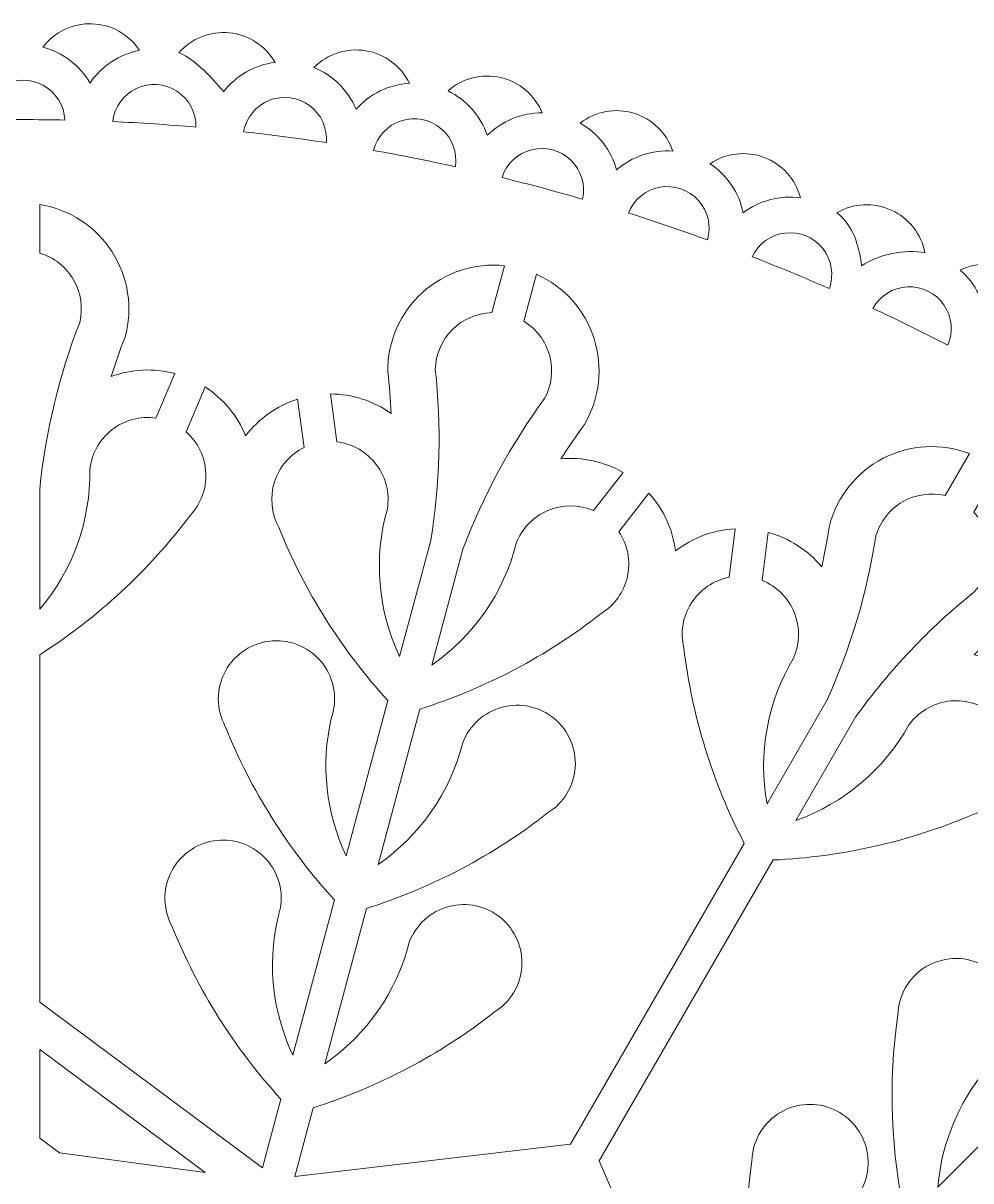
# Model space of a CAD drawing. Header units: centimetres. Extents: x -30.4 to 30.4, y -9.9 to 9.9.
# Drawn here: x -21.255 to -17.266, y 4.734 to 9.609 of the extents above; entities that cross this region are included whole.
import ezdxf

# ---------------------------------------------------------------- set-up
doc = ezdxf.new("R2010")
doc.units = ezdxf.units.CM
doc.header["$MEASUREMENT"] = 0
doc.layers.add('Layer 1', color=7, linetype='Continuous')

msp = doc.modelspace()

# ---------------------------------------------------------------- linework, layer by layer
at = {"layer": 'Layer 1', "color": 2, "lineweight": 9}
for points, knots in [([(-21.1723, 9.50816), (-21.12335, 9.57257), (-21.04622, 9.60926), (-20.96536, 9.60661), (-20.96536, 9.60661), (-20.8845, 9.60397), (-20.80994, 9.56231), (-20.7653, 9.49483), (-20.7653, 9.49483), (-20.85025, 9.47838), (-20.92516, 9.42882), (-20.97353, 9.35708), (-20.97353, 9.35708), (-21.0171, 9.43183), (-21.08861, 9.48619), (-21.1723, 9.50816)], [0, 0, 0, 0, 0.2, 0.2, 0.2, 0.2, 0.4, 0.4, 0.4, 0.4, 0.6, 0.6, 0.6, 0.6, 1, 1, 1, 1]), ([(-20.41172, 9.32025), (-20.41525, 9.32734), (-20.52562, 9.45912), (-20.60019, 9.48401), (-20.60019, 9.48401), (-20.54712, 9.54508), (-20.46776, 9.57665), (-20.38725, 9.56872), (-20.38725, 9.56872), (-20.30674, 9.56079), (-20.23506, 9.51434), (-20.19493, 9.4441), (-20.19493, 9.4441), (-20.28077, 9.43324), (-20.35877, 9.38868), (-20.41172, 9.32025)], [0, 0, 0, 0, 0.2, 0.2, 0.2, 0.2, 0.4, 0.4, 0.4, 0.4, 0.6, 0.6, 0.6, 0.6, 1, 1, 1, 1]), ([(-19.85353, 9.24677), (-19.88697, 9.32657), (-19.95078, 9.38979), (-20.03088, 9.4225), (-20.03088, 9.4225), (-19.97394, 9.47997), (-19.89268, 9.50628), (-19.81286, 9.4931), (-19.81286, 9.4931), (-19.73304, 9.47992), (-19.66455, 9.42889), (-19.6291, 9.35616), (-19.6291, 9.35616), (-19.71547, 9.35094), (-19.79621, 9.31158), (-19.85353, 9.24677)], [0, 0, 0, 0, 0.2, 0.2, 0.2, 0.2, 0.4, 0.4, 0.4, 0.4, 0.6, 0.6, 0.6, 0.6, 1, 1, 1, 1]), ([(-21.43067, 9.20118), (-21.3136, 9.20362), (-21.19647, 9.20362), (-21.0794, 9.20118), (-21.0794, 9.20118), (-21.08223, 9.26199), (-21.11631, 9.31701), (-21.16949, 9.34662), (-21.16949, 9.34662), (-21.22268, 9.37624), (-21.28739, 9.37624), (-21.34058, 9.34662), (-21.34058, 9.34662), (-21.39376, 9.31701), (-21.42784, 9.26199), (-21.43067, 9.20118)], [0, 0, 0, 0, 0.2, 0.2, 0.2, 0.2, 0.4, 0.4, 0.4, 0.4, 0.6, 0.6, 0.6, 0.6, 1, 1, 1, 1]), ([(-19.30133, 9.13693), (-19.32948, 9.21875), (-19.38902, 9.28601), (-19.46681, 9.32388), (-19.46681, 9.32388), (-19.40623, 9.3775), (-19.32343, 9.39845), (-19.24464, 9.38008), (-19.24464, 9.38008), (-19.16585, 9.36171), (-19.10085, 9.3063), (-19.07023, 9.23142), (-19.07023, 9.23142), (-19.15676, 9.23186), (-19.2399, 9.19786), (-19.30133, 9.13693)], [0, 0, 0, 0, 0.2, 0.2, 0.2, 0.2, 0.4, 0.4, 0.4, 0.4, 0.6, 0.6, 0.6, 0.6, 1, 1, 1, 1]), ([(-20.87808, 9.19459), (-20.7611, 9.18937), (-20.64423, 9.18171), (-20.52756, 9.17162), (-20.52756, 9.17162), (-20.52641, 9.23248), (-20.55682, 9.28961), (-20.60795, 9.32264), (-20.60795, 9.32264), (-20.65908, 9.35567), (-20.72366, 9.3599), (-20.77867, 9.33383), (-20.77867, 9.33383), (-20.83368, 9.30776), (-20.87128, 9.25509), (-20.87808, 9.19459)], [0, 0, 0, 0, 0.2, 0.2, 0.2, 0.2, 0.4, 0.4, 0.4, 0.4, 0.6, 0.6, 0.6, 0.6, 1, 1, 1, 1]), ([(-20.32711, 9.15188), (-20.21072, 9.13901), (-20.0946, 9.12372), (-19.97884, 9.10603), (-19.97884, 9.10603), (-19.97371, 9.16668), (-20.00032, 9.22568), (-20.04918, 9.26198), (-20.04918, 9.26198), (-20.09804, 9.29829), (-20.16221, 9.30673), (-20.2188, 9.28431), (-20.2188, 9.28431), (-20.27539, 9.26189), (-20.31637, 9.21179), (-20.32711, 9.15188)], [0, 0, 0, 0, 0.2, 0.2, 0.2, 0.2, 0.4, 0.4, 0.4, 0.4, 0.6, 0.6, 0.6, 0.6, 1, 1, 1, 1]), ([(-19.78011, 9.07321), (-19.66481, 9.05276), (-19.54993, 9.02991), (-19.43558, 9.00468), (-19.43558, 9.00468), (-19.4265, 9.06488), (-19.44919, 9.12548), (-19.49557, 9.16491), (-19.49557, 9.16491), (-19.54196, 9.20433), (-19.60543, 9.21695), (-19.66337, 9.19828), (-19.66337, 9.19828), (-19.72131, 9.17961), (-19.76547, 9.1323), (-19.78011, 9.07321)], [0, 0, 0, 0, 0.2, 0.2, 0.2, 0.2, 0.4, 0.4, 0.4, 0.4, 0.6, 0.6, 0.6, 0.6, 1, 1, 1, 1]), ([(-18.9104, 9.18859), (-18.84645, 9.23813), (-18.76245, 9.25362), (-18.68503, 9.23013), (-18.68503, 9.23013), (-18.60761, 9.20665), (-18.54638, 9.14711), (-18.52072, 9.07038), (-18.52072, 9.07038), (-18.60703, 9.07648), (-18.69222, 9.04799), (-18.75751, 8.99121), (-18.75751, 8.99121), (-18.78024, 9.07469), (-18.83525, 9.14571), (-18.9104, 9.18859)], [0, 0, 0, 0, 0.2, 0.2, 0.2, 0.2, 0.4, 0.4, 0.4, 0.4, 0.6, 0.6, 0.6, 0.6, 1, 1, 1, 1]), ([(-19.23942, 8.95895), (-19.12571, 8.931), (-19.01257, 8.90068), (-18.90012, 8.86803), (-18.90012, 8.86803), (-18.88711, 8.9275), (-18.90579, 8.98946), (-18.9495, 9.03183), (-18.9495, 9.03183), (-18.99321, 9.07421), (-19.05572, 9.09096), (-19.11475, 9.07611), (-19.11475, 9.07611), (-19.17379, 9.06127), (-19.22095, 9.01695), (-19.23942, 8.95895)], [0, 0, 0, 0, 0.2, 0.2, 0.2, 0.2, 0.4, 0.4, 0.4, 0.4, 0.6, 0.6, 0.6, 0.6, 1, 1, 1, 1]), ([(-18.22438, 8.81024), (-18.2416, 8.89503), (-18.29185, 8.96949), (-18.36404, 9.01719), (-18.36404, 9.01719), (-18.29697, 9.06245), (-18.21214, 9.0724), (-18.13643, 9.0439), (-18.13643, 9.0439), (-18.06071, 9.01541), (-18.0035, 8.95199), (-17.98292, 8.87375), (-17.98292, 8.87375), (-18.06864, 8.88548), (-18.15552, 8.86263), (-18.22438, 8.81024)], [0, 0, 0, 0, 0.2, 0.2, 0.2, 0.2, 0.4, 0.4, 0.4, 0.4, 0.6, 0.6, 0.6, 0.6, 1, 1, 1, 1]), ([(-18.70737, 8.80956), (-18.59572, 8.77423), (-18.48481, 8.73659), (-18.37474, 8.69665), (-18.37474, 8.69665), (-18.35787, 8.75514), (-18.37246, 8.81819), (-18.4133, 8.86333), (-18.4133, 8.86333), (-18.45414, 8.90847), (-18.51542, 8.92927), (-18.5753, 8.91832), (-18.5753, 8.91832), (-18.63518, 8.90737), (-18.68514, 8.86623), (-18.70737, 8.80956)], [0, 0, 0, 0, 0.2, 0.2, 0.2, 0.2, 0.4, 0.4, 0.4, 0.4, 0.6, 0.6, 0.6, 0.6, 1, 1, 1, 1]), ([(-20.82617, 8.28733), (-20.84766, 8.23267), (-20.86721, 8.17726), (-20.88478, 8.12121), (-20.88478, 8.12121), (-20.79906, 8.15287), (-20.70567, 8.15737), (-20.6173, 8.13408), (-20.6173, 8.13408), (-20.6173, 8.13408), (-20.69649, 7.94637), (-20.69649, 7.94637), (-20.69649, 7.94637), (-20.76248, 7.95567), (-20.8294, 7.93767), (-20.88183, 7.89653), (-20.88183, 7.89653), (-20.93426, 7.85539), (-20.96765, 7.79466), (-20.97431, 7.72835), (-20.97431, 7.72835), (-20.97117, 7.51377), (-21.04605, 7.30535), (-21.18503, 7.14184), (-21.18503, 7.14184), (-21.18503, 7.14184), (-21.18498, 7.64755), (-21.18498, 7.64755), (-21.18498, 7.64755), (-21.16073, 7.88787), (-21.10413, 8.12384), (-21.01676, 8.34903), (-21.01676, 8.34903), (-21.00217, 8.40992), (-21.01146, 8.4741), (-21.04273, 8.52836), (-21.04273, 8.52836), (-21.07399, 8.58262), (-21.12519, 8.62285), (-21.1852, 8.64076), (-21.1852, 8.64076), (-21.1852, 8.64076), (-21.18513, 8.84542), (-21.18513, 8.84542), (-21.18513, 8.84542), (-21.06004, 8.82548), (-20.94938, 8.75316), (-20.88091, 8.64659), (-20.88091, 8.64659), (-20.81243, 8.54002), (-20.79232, 8.40939), (-20.82617, 8.28733)], [0, 0, 0, 0, 0.0714286, 0.0714286, 0.0714286, 0.0714286, 0.1428571, 0.1428571, 0.1428571, 0.1428571, 0.2142857, 0.2142857, 0.2142857, 0.2142857, 0.2857143, 0.2857143, 0.2857143, 0.2857143, 0.3571429, 0.3571429, 0.3571429, 0.3571429, 0.4285714, 0.4285714, 0.4285714, 0.4285714, 0.5, 0.5, 0.5, 0.5, 0.5714286, 0.5714286, 0.5714286, 0.5714286, 0.6428571, 0.6428571, 0.6428571, 0.6428571, 0.7142857, 0.7142857, 0.7142857, 0.7142857, 0.7857143, 0.7857143, 0.7857143, 0.7857143, 0.8571429, 0.8571429, 0.8571429, 0.8571429, 1, 1, 1, 1]), ([(-17.83005, 8.81043), (-17.76017, 8.8512), (-17.67487, 8.85559), (-17.60118, 8.8222), (-17.60118, 8.8222), (-17.52749, 8.78881), (-17.47455, 8.72179), (-17.45913, 8.64237), (-17.45913, 8.64237), (-17.5439, 8.65968), (-17.65352, 8.63542), (-17.72565, 8.58764), (-17.72565, 8.58764), (-17.7373, 8.67338), (-17.76113, 8.75811), (-17.83005, 8.81043)], [0, 0, 0, 0, 0.2, 0.2, 0.2, 0.2, 0.4, 0.4, 0.4, 0.4, 0.6, 0.6, 0.6, 0.6, 1, 1, 1, 1]), ([(-18.18622, 8.6257), (-18.07713, 8.58314), (-17.96892, 8.53832), (-17.86169, 8.49127), (-17.86169, 8.49127), (-17.84103, 8.54853), (-17.85147, 8.6124), (-17.88927, 8.66012), (-17.88927, 8.66012), (-17.92707, 8.70783), (-17.98686, 8.7326), (-18.04733, 8.72559), (-18.04733, 8.72559), (-18.1078, 8.71858), (-18.16034, 8.68079), (-18.18622, 8.6257)], [0, 0, 0, 0, 0.2, 0.2, 0.2, 0.2, 0.4, 0.4, 0.4, 0.4, 0.6, 0.6, 0.6, 0.6, 1, 1, 1, 1]), ([(-19.28227, 8.39024), (-19.28227, 8.39024), (-19.22937, 8.58794), (-19.22937, 8.58794), (-19.22937, 8.58794), (-19.35536, 8.60105), (-19.48097, 8.55983), (-19.57469, 8.47462), (-19.57469, 8.47462), (-19.66842, 8.38941), (-19.72137, 8.26828), (-19.72027, 8.14161), (-19.72027, 8.14161), (-19.71368, 8.08325), (-19.70915, 8.02468), (-19.70671, 7.966), (-19.70671, 7.966), (-19.78132, 8.01883), (-19.8704, 8.0474), (-19.96183, 8.04781), (-19.96183, 8.04781), (-19.96183, 8.04781), (-19.93406, 7.846), (-19.93406, 7.846), (-19.93406, 7.846), (-19.86791, 7.8379), (-19.80792, 7.80319), (-19.76793, 7.74988), (-19.76793, 7.74988), (-19.72793, 7.69657), (-19.7114, 7.62927), (-19.72213, 7.56349), (-19.72213, 7.56349), (-19.7807, 7.35704), (-19.76231, 7.13635), (-19.67038, 6.94243), (-19.67038, 6.94243), (-19.67038, 6.94243), (-19.53949, 7.43093), (-19.53949, 7.43093), (-19.53949, 7.43093), (-19.50065, 7.66932), (-19.49416, 7.91187), (-19.5202, 8.15201), (-19.5202, 8.15201), (-19.51853, 8.21458), (-19.49296, 8.27414), (-19.44874, 8.31844), (-19.44874, 8.31844), (-19.40452, 8.36275), (-19.34484, 8.38844), (-19.28227, 8.39024)], [0, 0, 0, 0, 0.0714286, 0.0714286, 0.0714286, 0.0714286, 0.1428571, 0.1428571, 0.1428571, 0.1428571, 0.2142857, 0.2142857, 0.2142857, 0.2142857, 0.2857143, 0.2857143, 0.2857143, 0.2857143, 0.3571429, 0.3571429, 0.3571429, 0.3571429, 0.4285714, 0.4285714, 0.4285714, 0.4285714, 0.5, 0.5, 0.5, 0.5, 0.5714286, 0.5714286, 0.5714286, 0.5714286, 0.6428571, 0.6428571, 0.6428571, 0.6428571, 0.7142857, 0.7142857, 0.7142857, 0.7142857, 0.7857143, 0.7857143, 0.7857143, 0.7857143, 0.8571429, 0.8571429, 0.8571429, 0.8571429, 1, 1, 1, 1]), ([(-17.19927, 8.34577), (-17.20528, 8.43209), (-17.24538, 8.51247), (-17.31072, 8.56919), (-17.31072, 8.56919), (-17.23833, 8.6053), (-17.15292, 8.6041), (-17.08158, 8.56596), (-17.08158, 8.56596), (-17.01023, 8.52782), (-16.96178, 8.45748), (-16.95159, 8.37722), (-16.95159, 8.37722), (-17.03505, 8.40004), (-17.12416, 8.38873), (-17.19927, 8.34577)], [0, 0, 0, 0, 0.2, 0.2, 0.2, 0.2, 0.4, 0.4, 0.4, 0.4, 0.6, 0.6, 0.6, 0.6, 1, 1, 1, 1]), ([(-19.14736, 8.35409), (-19.14736, 8.35409), (-19.09433, 8.55176), (-19.09433, 8.55176), (-19.09433, 8.55176), (-18.97866, 8.50012), (-18.89049, 8.40162), (-18.85193, 8.28096), (-18.85193, 8.28096), (-18.81337, 8.1603), (-18.82807, 8.02892), (-18.89236, 7.91977), (-18.89236, 7.91977), (-18.92727, 7.87253), (-18.96018, 7.82408), (-18.99165, 7.77449), (-18.99165, 7.77449), (-18.90066, 7.78289), (-18.80928, 7.76305), (-18.72996, 7.71769), (-18.72996, 7.71769), (-18.72996, 7.71769), (-18.85502, 7.55687), (-18.85502, 7.55687), (-18.85502, 7.55687), (-18.91636, 7.58293), (-18.98566, 7.58287), (-19.04695, 7.5567), (-19.04695, 7.5567), (-19.10824, 7.53053), (-19.15621, 7.48051), (-19.1798, 7.41818), (-19.1798, 7.41818), (-19.23231, 7.2101), (-19.35858, 7.02817), (-19.53515, 6.9062), (-19.53515, 6.9062), (-19.53515, 6.9062), (-19.40421, 7.39466), (-19.40421, 7.39466), (-19.40421, 7.39466), (-19.31859, 7.62052), (-19.20284, 7.8338), (-19.06017, 8.0287), (-19.06017, 8.0287), (-19.0303, 8.08377), (-19.02267, 8.1482), (-19.03886, 8.20873), (-19.03886, 8.20873), (-19.05505, 8.26925), (-19.09398, 8.32128), (-19.14736, 8.35409)], [0, 0, 0, 0, 0.0714286, 0.0714286, 0.0714286, 0.0714286, 0.1428571, 0.1428571, 0.1428571, 0.1428571, 0.2142857, 0.2142857, 0.2142857, 0.2142857, 0.2857143, 0.2857143, 0.2857143, 0.2857143, 0.3571429, 0.3571429, 0.3571429, 0.3571429, 0.4285714, 0.4285714, 0.4285714, 0.4285714, 0.5, 0.5, 0.5, 0.5, 0.5714286, 0.5714286, 0.5714286, 0.5714286, 0.6428571, 0.6428571, 0.6428571, 0.6428571, 0.7142857, 0.7142857, 0.7142857, 0.7142857, 0.7857143, 0.7857143, 0.7857143, 0.7857143, 0.8571429, 0.8571429, 0.8571429, 0.8571429, 1, 1, 1, 1]), ([(-17.67822, 8.40814), (-17.57214, 8.35855), (-17.4671, 8.30674), (-17.36317, 8.25278), (-17.36317, 8.25278), (-17.33882, 8.30857), (-17.34505, 8.37299), (-17.37965, 8.42307), (-17.37965, 8.42307), (-17.41425, 8.47315), (-17.47229, 8.50178), (-17.53309, 8.49874), (-17.53309, 8.49874), (-17.59389, 8.4957), (-17.64879, 8.46143), (-17.67822, 8.40814)], [0, 0, 0, 0, 0.2, 0.2, 0.2, 0.2, 0.4, 0.4, 0.4, 0.4, 0.6, 0.6, 0.6, 0.6, 1, 1, 1, 1]), ([(-21.18503, 6.94987), (-21.18503, 6.94987), (-21.18503, 5.48714), (-21.18503, 5.48714), (-21.18503, 5.48714), (-21.18503, 5.48714), (-20.24742, 4.78889), (-20.24742, 4.78889), (-20.24742, 4.78889), (-20.24742, 4.78889), (-20.16988, 5.07826), (-20.16988, 5.07826), (-20.16988, 5.07826), (-20.3654, 5.29194), (-20.52092, 5.53902), (-20.62903, 5.80772), (-20.62903, 5.80772), (-20.66661, 5.87722), (-20.66834, 5.96059), (-20.63369, 6.0316), (-20.63369, 6.0316), (-20.59903, 6.10261), (-20.53224, 6.15253), (-20.45432, 6.16566), (-20.45432, 6.16566), (-20.3764, 6.17879), (-20.29694, 6.15352), (-20.24092, 6.09779), (-20.24092, 6.09779), (-20.18491, 6.04207), (-20.15922, 5.96274), (-20.17195, 5.88475), (-20.17195, 5.88475), (-20.23052, 5.6783), (-20.21213, 5.4576), (-20.1202, 5.26369), (-20.1202, 5.26369), (-20.1202, 5.26369), (-19.94498, 5.91763), (-19.94498, 5.91763), (-19.94498, 5.91763), (-20.14049, 6.13131), (-20.29601, 6.37839), (-20.40412, 6.64709), (-20.40412, 6.64709), (-20.44355, 6.72002), (-20.44341, 6.80795), (-20.40373, 6.88075), (-20.40373, 6.88075), (-20.36406, 6.95354), (-20.29024, 7.00132), (-20.20758, 7.00771), (-20.20758, 7.00771), (-20.12492, 7.0141), (-20.04464, 6.97823), (-19.99426, 6.91239), (-19.99426, 6.91239), (-19.94387, 6.84655), (-19.93022, 6.75969), (-19.95798, 6.68157), (-19.95798, 6.68157), (-20.00284, 6.48718), (-19.98075, 6.28333), (-19.89529, 6.10306), (-19.89529, 6.10306), (-19.89529, 6.10306), (-19.72007, 6.757), (-19.72007, 6.757), (-19.72007, 6.757), (-19.91558, 6.97068), (-20.0711, 7.21776), (-20.17921, 7.48646), (-20.17921, 7.48646), (-20.21085, 7.54499), (-20.21732, 7.61387), (-20.19713, 7.67726), (-20.19713, 7.67726), (-20.17694, 7.74065), (-20.13182, 7.7931), (-20.07215, 7.82254), (-20.07215, 7.82254), (-20.07215, 7.82254), (-20.1002, 8.02639), (-20.1002, 8.02639), (-20.1002, 8.02639), (-20.18716, 7.99838), (-20.26339, 7.94427), (-20.31853, 7.87142), (-20.31853, 7.87142), (-20.35292, 7.95602), (-20.41251, 8.02798), (-20.48921, 8.07755), (-20.48921, 8.07755), (-20.48921, 8.07755), (-20.56917, 7.88797), (-20.56917, 7.88797), (-20.56917, 7.88797), (-20.51916, 7.8441), (-20.48915, 7.78176), (-20.48605, 7.7153), (-20.48605, 7.7153), (-20.48295, 7.64884), (-20.50702, 7.58398), (-20.55274, 7.53564), (-20.55274, 7.53564), (-20.7267, 7.30408), (-20.94087, 7.10566), (-21.18503, 6.94987)], [0, 0, 0, 0, 0.0357143, 0.0357143, 0.0357143, 0.0357143, 0.0714286, 0.0714286, 0.0714286, 0.0714286, 0.1071429, 0.1071429, 0.1071429, 0.1071429, 0.1428571, 0.1428571, 0.1428571, 0.1428571, 0.1785714, 0.1785714, 0.1785714, 0.1785714, 0.2142857, 0.2142857, 0.2142857, 0.2142857, 0.25, 0.25, 0.25, 0.25, 0.2857143, 0.2857143, 0.2857143, 0.2857143, 0.3214286, 0.3214286, 0.3214286, 0.3214286, 0.3571429, 0.3571429, 0.3571429, 0.3571429, 0.3928571, 0.3928571, 0.3928571, 0.3928571, 0.4285714, 0.4285714, 0.4285714, 0.4285714, 0.4642857, 0.4642857, 0.4642857, 0.4642857, 0.5, 0.5, 0.5, 0.5, 0.5357143, 0.5357143, 0.5357143, 0.5357143, 0.5714286, 0.5714286, 0.5714286, 0.5714286, 0.6071429, 0.6071429, 0.6071429, 0.6071429, 0.6428571, 0.6428571, 0.6428571, 0.6428571, 0.6785714, 0.6785714, 0.6785714, 0.6785714, 0.7142857, 0.7142857, 0.7142857, 0.7142857, 0.75, 0.75, 0.75, 0.75, 0.7857143, 0.7857143, 0.7857143, 0.7857143, 0.8214286, 0.8214286, 0.8214286, 0.8214286, 0.8571429, 0.8571429, 0.8571429, 0.8571429, 0.8928571, 0.8928571, 0.8928571, 0.8928571, 0.9285714, 0.9285714, 0.9285714, 0.9285714, 1, 1, 1, 1]), ([(-17.86154, 7.49279), (-17.87028, 7.43472), (-17.88107, 7.37696), (-17.89389, 7.31965), (-17.89389, 7.31965), (-17.95229, 7.39), (-18.03094, 7.44065), (-18.11914, 7.4647), (-18.11914, 7.4647), (-18.11914, 7.4647), (-18.14456, 7.26258), (-18.14456, 7.26258), (-18.14456, 7.26258), (-18.08276, 7.23764), (-18.03379, 7.18859), (-18.00896, 7.12675), (-18.00896, 7.12675), (-17.98413, 7.0649), (-17.98557, 6.99561), (-18.01296, 6.93486), (-18.01296, 6.93486), (-18.12297, 6.7506), (-18.16233, 6.53266), (-18.12372, 6.32156), (-18.12372, 6.32156), (-18.12372, 6.32156), (-17.87086, 6.75954), (-17.87086, 6.75954), (-17.87086, 6.75954), (-17.77164, 6.97976), (-17.70259, 7.21236), (-17.6656, 7.45105), (-17.6656, 7.45105), (-17.64778, 7.51109), (-17.60763, 7.56202), (-17.55342, 7.59336), (-17.55342, 7.59336), (-17.4992, 7.62471), (-17.43504, 7.63409), (-17.37412, 7.61958), (-17.37412, 7.61958), (-17.37412, 7.61958), (-17.27184, 7.79686), (-17.27184, 7.79686), (-17.27184, 7.79686), (-17.39015, 7.84214), (-17.52214, 7.83483), (-17.63473, 7.77678), (-17.63473, 7.77678), (-17.74732, 7.71872), (-17.82982, 7.61543), (-17.86154, 7.49279)], [0, 0, 0, 0, 0.0714286, 0.0714286, 0.0714286, 0.0714286, 0.1428571, 0.1428571, 0.1428571, 0.1428571, 0.2142857, 0.2142857, 0.2142857, 0.2142857, 0.2857143, 0.2857143, 0.2857143, 0.2857143, 0.3571429, 0.3571429, 0.3571429, 0.3571429, 0.4285714, 0.4285714, 0.4285714, 0.4285714, 0.5, 0.5, 0.5, 0.5, 0.5714286, 0.5714286, 0.5714286, 0.5714286, 0.6428571, 0.6428571, 0.6428571, 0.6428571, 0.7142857, 0.7142857, 0.7142857, 0.7142857, 0.7857143, 0.7857143, 0.7857143, 0.7857143, 0.8571429, 0.8571429, 0.8571429, 0.8571429, 1, 1, 1, 1]), ([(-17.25316, 7.54975), (-17.25316, 7.54975), (-17.15077, 7.72696), (-17.15077, 7.72696), (-17.15077, 7.72696), (-17.05241, 7.64714), (-16.99274, 7.52918), (-16.98672, 7.40265), (-16.98672, 7.40265), (-16.9807, 7.27612), (-17.02891, 7.15303), (-17.11925, 7.06423), (-17.11925, 7.06423), (-17.1652, 7.02764), (-17.20953, 6.98936), (-17.25277, 6.9496), (-17.25277, 6.9496), (-17.1627, 6.93416), (-17.07957, 6.89136), (-17.01469, 6.82701), (-17.01469, 6.82701), (-17.01469, 6.82701), (-17.17712, 6.70403), (-17.17712, 6.70403), (-17.17712, 6.70403), (-17.22962, 6.74508), (-17.29658, 6.76296), (-17.36255, 6.75354), (-17.36255, 6.75354), (-17.42852, 6.74413), (-17.48781, 6.70823), (-17.52673, 6.65413), (-17.52673, 6.65413), (-17.6313, 6.46673), (-17.80036, 6.32368), (-18.00248, 6.25157), (-18.00248, 6.25157), (-18.00248, 6.25157), (-17.74957, 6.68949), (-17.74957, 6.68949), (-17.74957, 6.68949), (-17.60842, 6.88549), (-17.44141, 7.06155), (-17.25316, 7.21288), (-17.25316, 7.21288), (-17.21007, 7.25833), (-17.18603, 7.31855), (-17.18597, 7.38117), (-17.18597, 7.38117), (-17.18592, 7.4438), (-17.21015, 7.50424), (-17.25316, 7.54975)], [0, 0, 0, 0, 0.0714286, 0.0714286, 0.0714286, 0.0714286, 0.1428571, 0.1428571, 0.1428571, 0.1428571, 0.2142857, 0.2142857, 0.2142857, 0.2142857, 0.2857143, 0.2857143, 0.2857143, 0.2857143, 0.3571429, 0.3571429, 0.3571429, 0.3571429, 0.4285714, 0.4285714, 0.4285714, 0.4285714, 0.5, 0.5, 0.5, 0.5, 0.5714286, 0.5714286, 0.5714286, 0.5714286, 0.6428571, 0.6428571, 0.6428571, 0.6428571, 0.7142857, 0.7142857, 0.7142857, 0.7142857, 0.7857143, 0.7857143, 0.7857143, 0.7857143, 0.8571429, 0.8571429, 0.8571429, 0.8571429, 1, 1, 1, 1]), ([(-19.58484, 6.72077), (-19.30867, 6.80806), (-19.05045, 6.94428), (-18.82248, 7.12293), (-18.82248, 7.12293), (-18.76581, 7.15779), (-18.72577, 7.21421), (-18.71156, 7.27921), (-18.71156, 7.27921), (-18.69735, 7.3442), (-18.71021, 7.41219), (-18.74716, 7.46751), (-18.74716, 7.46751), (-18.74716, 7.46751), (-18.62086, 7.62993), (-18.62086, 7.62993), (-18.62086, 7.62993), (-18.5596, 7.5622), (-18.52067, 7.47727), (-18.50934, 7.38665), (-18.50934, 7.38665), (-18.43723, 7.44275), (-18.34959, 7.47528), (-18.25835, 7.47983), (-18.25835, 7.47983), (-18.25835, 7.47983), (-18.28401, 7.27567), (-18.28401, 7.27567), (-18.28401, 7.27567), (-18.34926, 7.26267), (-18.40642, 7.22369), (-18.44233, 7.16768), (-18.44233, 7.16768), (-18.47824, 7.11168), (-18.48982, 7.04347), (-18.4744, 6.97875), (-18.4744, 6.97875), (-18.43953, 6.69123), (-18.35326, 6.41231), (-18.21971, 6.15531), (-18.21971, 6.15531), (-18.21971, 6.15531), (-18.95107, 4.88855), (-18.95107, 4.88855), (-18.95107, 4.88855), (-18.95107, 4.88855), (-20.11219, 4.75265), (-20.11219, 4.75265), (-20.11219, 4.75265), (-20.11219, 4.75265), (-20.03466, 5.04203), (-20.03466, 5.04203), (-20.03466, 5.04203), (-19.75849, 5.12932), (-19.50027, 5.26554), (-19.2723, 5.44419), (-19.2723, 5.44419), (-19.205, 5.48559), (-19.16181, 5.55692), (-19.15632, 5.63574), (-19.15632, 5.63574), (-19.15083, 5.71457), (-19.18372, 5.7912), (-19.24463, 5.84153), (-19.24463, 5.84153), (-19.30554, 5.89186), (-19.38699, 5.9097), (-19.46337, 5.88945), (-19.46337, 5.88945), (-19.53974, 5.86919), (-19.60165, 5.81333), (-19.62962, 5.73944), (-19.62962, 5.73944), (-19.68213, 5.53136), (-19.8084, 5.34943), (-19.98497, 5.22746), (-19.98497, 5.22746), (-19.98497, 5.22746), (-19.80975, 5.8814), (-19.80975, 5.8814), (-19.80975, 5.8814), (-19.53358, 5.96869), (-19.27536, 6.10491), (-19.04739, 6.28356), (-19.04739, 6.28356), (-18.98009, 6.32496), (-18.9369, 6.39629), (-18.93141, 6.47511), (-18.93141, 6.47511), (-18.92592, 6.55394), (-18.95881, 6.63057), (-19.01972, 6.6809), (-19.01972, 6.6809), (-19.08063, 6.73123), (-19.16208, 6.74907), (-19.23846, 6.72882), (-19.23846, 6.72882), (-19.31483, 6.70857), (-19.37674, 6.65271), (-19.40471, 6.57881), (-19.40471, 6.57881), (-19.45722, 6.37073), (-19.58349, 6.1888), (-19.76006, 6.06683), (-19.76006, 6.06683), (-19.76006, 6.06683), (-19.58484, 6.72077), (-19.58484, 6.72077)], [0, 0, 0, 0, 0.0357143, 0.0357143, 0.0357143, 0.0357143, 0.0714286, 0.0714286, 0.0714286, 0.0714286, 0.1071429, 0.1071429, 0.1071429, 0.1071429, 0.1428571, 0.1428571, 0.1428571, 0.1428571, 0.1785714, 0.1785714, 0.1785714, 0.1785714, 0.2142857, 0.2142857, 0.2142857, 0.2142857, 0.25, 0.25, 0.25, 0.25, 0.2857143, 0.2857143, 0.2857143, 0.2857143, 0.3214286, 0.3214286, 0.3214286, 0.3214286, 0.3571429, 0.3571429, 0.3571429, 0.3571429, 0.3928571, 0.3928571, 0.3928571, 0.3928571, 0.4285714, 0.4285714, 0.4285714, 0.4285714, 0.4642857, 0.4642857, 0.4642857, 0.4642857, 0.5, 0.5, 0.5, 0.5, 0.5357143, 0.5357143, 0.5357143, 0.5357143, 0.5714286, 0.5714286, 0.5714286, 0.5714286, 0.6071429, 0.6071429, 0.6071429, 0.6071429, 0.6428571, 0.6428571, 0.6428571, 0.6428571, 0.6785714, 0.6785714, 0.6785714, 0.6785714, 0.7142857, 0.7142857, 0.7142857, 0.7142857, 0.75, 0.75, 0.75, 0.75, 0.7857143, 0.7857143, 0.7857143, 0.7857143, 0.8214286, 0.8214286, 0.8214286, 0.8214286, 0.8571429, 0.8571429, 0.8571429, 0.8571429, 0.8928571, 0.8928571, 0.8928571, 0.8928571, 0.9285714, 0.9285714, 0.9285714, 0.9285714, 1, 1, 1, 1]), ([(-18.09846, 6.08531), (-18.09846, 6.08531), (-18.82983, 4.81855), (-18.82983, 4.81855), (-18.82983, 4.81855), (-18.82983, 4.81855), (-18.36696, 3.74504), (-18.36696, 3.74504), (-18.36696, 3.74504), (-18.36696, 3.74504), (-18.15512, 3.95688), (-18.15512, 3.95688), (-18.15512, 3.95688), (-18.2176, 4.23969), (-18.22875, 4.53143), (-18.18802, 4.81818), (-18.18802, 4.81818), (-18.18581, 4.89717), (-18.14563, 4.97023), (-18.08011, 5.0144), (-18.08011, 5.0144), (-18.0146, 5.05856), (-17.93179, 5.0684), (-17.85775, 5.04081), (-17.85775, 5.04081), (-17.78371, 5.01323), (-17.72753, 4.95161), (-17.70688, 4.87534), (-17.70688, 4.87534), (-17.68623, 4.79907), (-17.70365, 4.71752), (-17.75366, 4.65635), (-17.75366, 4.65635), (-17.90761, 4.50684), (-18.00203, 4.30652), (-18.01938, 4.09262), (-18.01938, 4.09262), (-18.01938, 4.09262), (-17.54066, 4.57134), (-17.54066, 4.57134), (-17.54066, 4.57134), (-17.60314, 4.85415), (-17.61429, 5.14589), (-17.57356, 5.43264), (-17.57356, 5.43264), (-17.57124, 5.51551), (-17.52715, 5.59159), (-17.4564, 5.6348), (-17.4564, 5.6348), (-17.38564, 5.67801), (-17.29782, 5.68248), (-17.22304, 5.64668), (-17.22304, 5.64668), (-17.14826, 5.61088), (-17.09668, 5.53967), (-17.08596, 5.45746), (-17.08596, 5.45746), (-17.07524, 5.37525), (-17.10685, 5.2932), (-17.16995, 5.23943), (-17.16995, 5.23943), (-17.306, 5.09351), (-17.38879, 4.90593), (-17.40491, 4.70709), (-17.40491, 4.70709), (-17.40491, 4.70709), (-16.9262, 5.18581), (-16.9262, 5.18581), (-16.9262, 5.18581), (-16.98868, 5.46861), (-16.99982, 5.76035), (-16.95909, 6.0471), (-16.95909, 6.0471), (-16.95724, 6.11361), (-16.9284, 6.17649), (-16.87922, 6.2213), (-16.87922, 6.2213), (-16.83003, 6.2661), (-16.76474, 6.28896), (-16.69835, 6.28462), (-16.69835, 6.28462), (-16.69835, 6.28462), (-16.62071, 6.47519), (-16.62071, 6.47519), (-16.62071, 6.47519), (-16.71003, 6.49441), (-16.8031, 6.48567), (-16.88727, 6.45015), (-16.88727, 6.45015), (-16.87476, 6.5406), (-16.89038, 6.63272), (-16.93202, 6.714), (-16.93202, 6.714), (-16.93202, 6.714), (-17.09606, 6.5898), (-17.09606, 6.5898), (-17.09606, 6.5898), (-17.07468, 6.5268), (-17.07986, 6.45781), (-17.11041, 6.3987), (-17.11041, 6.3987), (-17.14095, 6.3396), (-17.19423, 6.29546), (-17.25799, 6.27646), (-17.25799, 6.27646), (-17.52443, 6.1629), (-17.80912, 6.09816), (-18.09846, 6.08531)], [0, 0, 0, 0, 0.0357143, 0.0357143, 0.0357143, 0.0357143, 0.0714286, 0.0714286, 0.0714286, 0.0714286, 0.1071429, 0.1071429, 0.1071429, 0.1071429, 0.1428571, 0.1428571, 0.1428571, 0.1428571, 0.1785714, 0.1785714, 0.1785714, 0.1785714, 0.2142857, 0.2142857, 0.2142857, 0.2142857, 0.25, 0.25, 0.25, 0.25, 0.2857143, 0.2857143, 0.2857143, 0.2857143, 0.3214286, 0.3214286, 0.3214286, 0.3214286, 0.3571429, 0.3571429, 0.3571429, 0.3571429, 0.3928571, 0.3928571, 0.3928571, 0.3928571, 0.4285714, 0.4285714, 0.4285714, 0.4285714, 0.4642857, 0.4642857, 0.4642857, 0.4642857, 0.5, 0.5, 0.5, 0.5, 0.5357143, 0.5357143, 0.5357143, 0.5357143, 0.5714286, 0.5714286, 0.5714286, 0.5714286, 0.6071429, 0.6071429, 0.6071429, 0.6071429, 0.6428571, 0.6428571, 0.6428571, 0.6428571, 0.6785714, 0.6785714, 0.6785714, 0.6785714, 0.7142857, 0.7142857, 0.7142857, 0.7142857, 0.75, 0.75, 0.75, 0.75, 0.7857143, 0.7857143, 0.7857143, 0.7857143, 0.8214286, 0.8214286, 0.8214286, 0.8214286, 0.8571429, 0.8571429, 0.8571429, 0.8571429, 0.8928571, 0.8928571, 0.8928571, 0.8928571, 0.9285714, 0.9285714, 0.9285714, 0.9285714, 1, 1, 1, 1]), ([(-16.8272, 5.08681), (-16.54439, 5.02432), (-16.25265, 5.01318), (-15.9659, 5.05391), (-15.9659, 5.05391), (-15.89939, 5.05577), (-15.83651, 5.08461), (-15.7917, 5.13379), (-15.7917, 5.13379), (-15.7469, 5.18298), (-15.72404, 5.24828), (-15.72838, 5.31467), (-15.72838, 5.31467), (-15.72838, 5.31467), (-15.53779, 5.39217), (-15.53779, 5.39217), (-15.53779, 5.39217), (-15.5186, 5.30289), (-15.52735, 5.20987), (-15.56286, 5.12573), (-15.56286, 5.12573), (-15.47236, 5.13826), (-15.3802, 5.12261), (-15.2989, 5.08093), (-15.2989, 5.08093), (-15.2989, 5.08093), (-15.42321, 4.91695), (-15.42321, 4.91695), (-15.42321, 4.91695), (-15.48621, 4.93832), (-15.5552, 4.93314), (-15.61431, 4.9026), (-15.61431, 4.9026), (-15.67341, 4.87205), (-15.71754, 4.81877), (-15.73655, 4.75501), (-15.73655, 4.75501), (-15.8501, 4.48857), (-15.91485, 4.20389), (-15.92769, 3.91454), (-15.92769, 3.91454), (-15.92769, 3.91454), (-17.19446, 3.18317), (-17.19446, 3.18317), (-17.19446, 3.18317), (-17.19446, 3.18317), (-18.26796, 3.64605), (-18.26796, 3.64605), (-18.26796, 3.64605), (-18.26796, 3.64605), (-18.05613, 3.85788), (-18.05613, 3.85788), (-18.05613, 3.85788), (-17.77332, 3.7954), (-17.48158, 3.78426), (-17.19483, 3.82498), (-17.19483, 3.82498), (-17.11584, 3.82719), (-17.04278, 3.86737), (-16.99861, 3.93289), (-16.99861, 3.93289), (-16.95444, 3.99841), (-16.94461, 4.08121), (-16.97219, 4.15526), (-16.97219, 4.15526), (-16.99978, 4.2293), (-17.0614, 4.28548), (-17.13767, 4.30613), (-17.13767, 4.30613), (-17.21394, 4.32678), (-17.29548, 4.30935), (-17.35665, 4.25934), (-17.35665, 4.25934), (-17.50616, 4.10539), (-17.70649, 4.01097), (-17.92038, 3.99363), (-17.92038, 3.99363), (-17.92038, 3.99363), (-17.44166, 4.47235), (-17.44166, 4.47235), (-17.44166, 4.47235), (-17.15885, 4.40986), (-16.86712, 4.39872), (-16.58036, 4.43945), (-16.58036, 4.43945), (-16.50138, 4.44165), (-16.42831, 4.48183), (-16.38415, 4.54735), (-16.38415, 4.54735), (-16.33998, 4.61287), (-16.33014, 4.69567), (-16.35773, 4.76972), (-16.35773, 4.76972), (-16.38532, 4.84376), (-16.44694, 4.89994), (-16.5232, 4.92059), (-16.5232, 4.92059), (-16.59947, 4.94124), (-16.68102, 4.92382), (-16.74219, 4.8738), (-16.74219, 4.8738), (-16.8917, 4.71985), (-17.09202, 4.62543), (-17.30592, 4.60809), (-17.30592, 4.60809), (-17.30592, 4.60809), (-16.8272, 5.08681), (-16.8272, 5.08681)], [0, 0, 0, 0, 0.0357143, 0.0357143, 0.0357143, 0.0357143, 0.0714286, 0.0714286, 0.0714286, 0.0714286, 0.1071429, 0.1071429, 0.1071429, 0.1071429, 0.1428571, 0.1428571, 0.1428571, 0.1428571, 0.1785714, 0.1785714, 0.1785714, 0.1785714, 0.2142857, 0.2142857, 0.2142857, 0.2142857, 0.25, 0.25, 0.25, 0.25, 0.2857143, 0.2857143, 0.2857143, 0.2857143, 0.3214286, 0.3214286, 0.3214286, 0.3214286, 0.3571429, 0.3571429, 0.3571429, 0.3571429, 0.3928571, 0.3928571, 0.3928571, 0.3928571, 0.4285714, 0.4285714, 0.4285714, 0.4285714, 0.4642857, 0.4642857, 0.4642857, 0.4642857, 0.5, 0.5, 0.5, 0.5, 0.5357143, 0.5357143, 0.5357143, 0.5357143, 0.5714286, 0.5714286, 0.5714286, 0.5714286, 0.6071429, 0.6071429, 0.6071429, 0.6071429, 0.6428571, 0.6428571, 0.6428571, 0.6428571, 0.6785714, 0.6785714, 0.6785714, 0.6785714, 0.7142857, 0.7142857, 0.7142857, 0.7142857, 0.75, 0.75, 0.75, 0.75, 0.7857143, 0.7857143, 0.7857143, 0.7857143, 0.8214286, 0.8214286, 0.8214286, 0.8214286, 0.8571429, 0.8571429, 0.8571429, 0.8571429, 0.8928571, 0.8928571, 0.8928571, 0.8928571, 0.9285714, 0.9285714, 0.9285714, 0.9285714, 1, 1, 1, 1]), ([(-20.48876, 4.76912), (-20.48876, 4.76912), (-21.10229, 4.85198), (-21.10229, 4.85198), (-21.10229, 4.85198), (-21.10229, 4.85198), (-21.18503, 4.91359), (-21.18503, 4.91359), (-21.18503, 4.91359), (-21.18503, 4.91359), (-21.18503, 5.28764), (-21.18503, 5.28764), (-21.18503, 5.28764), (-21.18503, 5.28764), (-20.48876, 4.76912), (-20.48876, 4.76912)], [0, 0, 0, 0, 0.2, 0.2, 0.2, 0.2, 0.4, 0.4, 0.4, 0.4, 0.6, 0.6, 0.6, 0.6, 1, 1, 1, 1])]:
    msp.add_open_spline(points, degree=3, knots=knots, dxfattribs=at)

doc.saveas('drawing.dxf')
